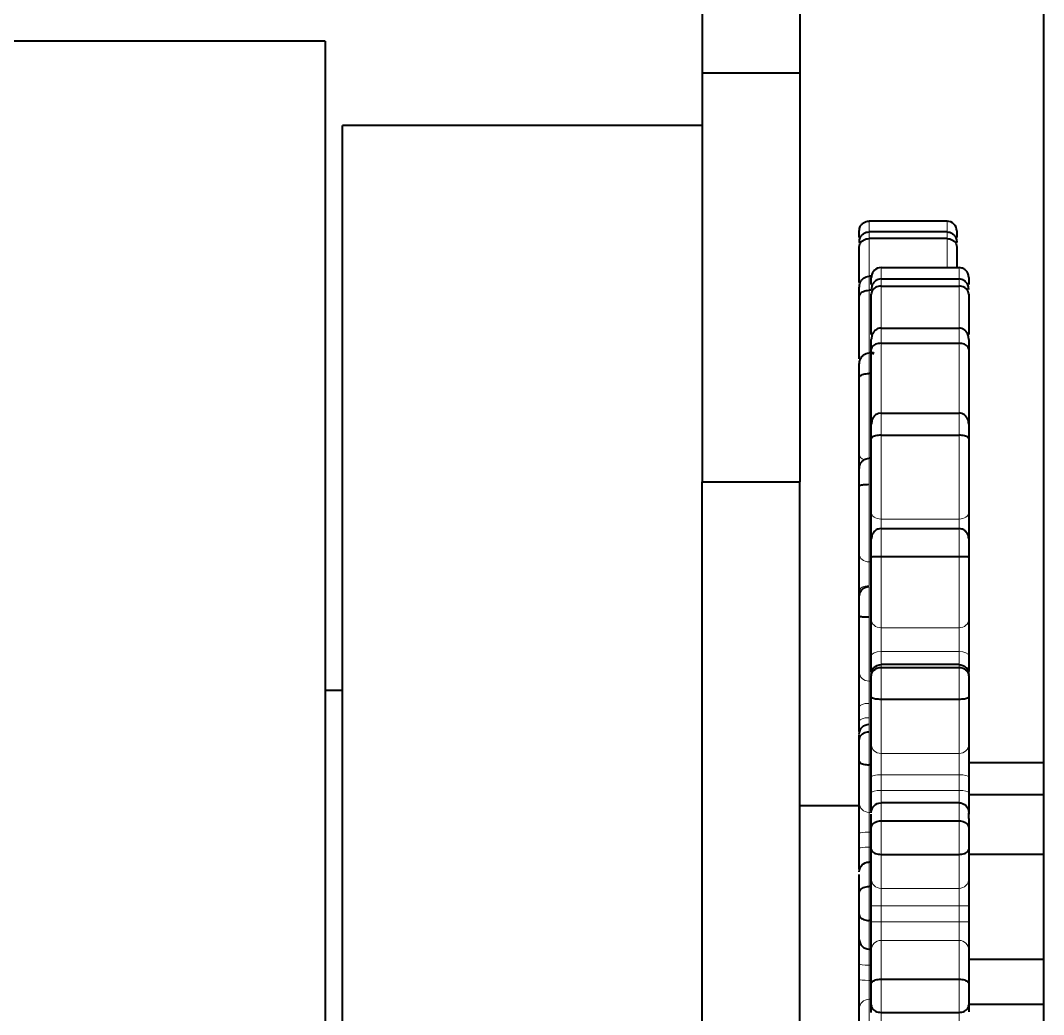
# Model space of a CAD drawing. Header units: inches. Extents: x 0 to 11, y 0 to 8.5.
# Drawn here: x 7.1579 to 7.5077, y 3.7361 to 4.0761 of the extents above; entities that cross this region are included whole.
import ezdxf

# ---------------------------------------------------------------- set-up
doc = ezdxf.new("R2010")
doc.units = ezdxf.units.IN
doc.header["$LTSCALE"] = 0.5
doc.header["$MEASUREMENT"] = 0
doc.layers.add('TANGENT_LINES', color=7, linetype='Continuous', lineweight=15)
doc.layers.add('Visible', color=7, linetype='Continuous', lineweight=40)

msp = doc.modelspace()

# ---------------------------------------------------------------- linework, layer by layer
at = {"layer": 'TANGENT_LINES'}
for p, q in [((7.448075241238607, 4.007419970651902), (7.448075241238607, 4.003839782489476)), ((7.474741907905273, 4.003839798015662), (7.474741907905273, 4.007419970651902)), ((7.448075241238607, 4.003758652949355), (7.448075241238607, 4.001448380008361)), ((7.474741907905273, 4.001448380008361), (7.474741907905273, 4.003758652949355)), ((7.448075241238607, 4.001448380008363), (7.448075241238607, 3.988572658442611)), ((7.474741907905273, 3.991545573980249), (7.474741907905273, 4.001448380008363)), ((7.45219274198739, 3.991517330340385), (7.45219274198739, 3.98771376430027)), ((7.478859408654057, 3.987713775918403), (7.478859408654057, 3.991517330340385)), ((7.448075241238607, 3.988572142929534), (7.448075241238607, 3.983777446605973)), ((7.452192741987391, 3.987649531736165), (7.452192741987391, 3.985178026542101)), ((7.45219274198739, 3.985178026542102), (7.45219274198739, 3.970877299363792)), ((7.478859408654057, 3.985178026542101), (7.478859408654057, 3.987649531736165)), ((7.478859408654057, 3.970877299363792), (7.478859408654057, 3.985178026542102)), ((7.448075241238607, 3.983777446605976), (7.448075241238607, 3.962314202234697)), ((7.452192741987391, 3.970855609352026), (7.452192741987391, 3.965665438980904)), ((7.478859408654057, 3.965665438980904), (7.478859408654057, 3.970855609352026)), ((7.45219274198739, 3.965665438980904), (7.45219274198739, 3.941699554027371)), ((7.478859408654057, 3.94169955402737), (7.478859408654057, 3.965665438980904)), ((7.448075241238607, 3.96233195844448), (7.448075241238607, 3.955293264832925)), ((7.448075241238607, 3.955293264832927), (7.448075241238607, 3.9255216185898)), ((7.452192741987391, 3.941788333351189), (7.452192741987391, 3.934205615295538)), ((7.478859408654057, 3.934205615295538), (7.478859408654057, 3.941788333351189)), ((7.45219274198739, 3.934205615295538), (7.45219274198739, 3.905515369515143)), ((7.478859408654057, 3.905515369515143), (7.478859408654057, 3.934205615295538)), ((7.448075241238607, 3.926353891913744), (7.448075241238607, 3.917424150502901)), ((7.448075241238607, 3.917424150502903), (7.448075241238607, 3.890900192627336)), ((7.478859408654057, 3.905515369515143), (7.45219274198739, 3.905515369515143)), ((7.45219274198739, 3.905515369515143), (7.45219274198739, 3.902274107586751)), ((7.478859408654057, 3.902274107586751), (7.478859408654057, 3.905515369515143)), ((7.452192741987391, 3.902274107586751), (7.452192741987391, 3.892775291909293)), ((7.478859408654057, 3.892775291909293), (7.478859408654057, 3.902274107586751)), ((7.448859408654057, 3.890900192627336), (7.448075241238607, 3.890900192627336)), ((7.448075241238607, 3.890900192627336), (7.448075241238607, 3.882768482641815)), ((7.45219274198739, 3.892775291909293), (7.45219274198739, 3.86836015638509)), ((7.478859408654057, 3.86836015638509), (7.478859408654057, 3.892775291909293)), ((7.448075241238607, 3.882442033824498), (7.448075241238607, 3.87206901913606)), ((7.448075241238607, 3.872069019136061), (7.448075241238607, 3.850122771630339)), ((7.478859408654057, 3.86836015638509), (7.45219274198739, 3.86836015638509)), ((7.45219274198739, 3.86836015638509), (7.45219274198739, 3.860255105538299)), ((7.478859408654057, 3.860255105538299), (7.478859408654057, 3.86836015638509)), ((7.45219274198739, 3.860255105538299), (7.478859408654057, 3.860255105538299)), ((7.452192741987391, 3.860255105538299), (7.452192741987391, 3.855349059649598)), ((7.478859408654057, 3.855349059649599), (7.478859408654057, 3.860255105538299)), ((7.45219274198739, 3.855748283195113), (7.45219274198739, 3.854795756186648)), ((7.478859408654057, 3.854795756186648), (7.478859408654057, 3.855748283195113)), ((7.452192741987391, 3.854795756186648), (7.452192741987391, 3.843977688410598)), ((7.478859408654057, 3.843977688410598), (7.478859408654057, 3.854795756186648)), ((7.448859408654057, 3.850122771630339), (7.448075241238607, 3.850122771630339)), ((7.448075241238607, 3.850122771630339), (7.448075241238607, 3.842508426018215)), ((7.448075241238607, 3.842508426018214), (7.448075241238607, 3.837611842515824)), ((7.45219274198739, 3.843977688410598), (7.45219274198739, 3.82537175590016)), ((7.478859408654057, 3.82537175590016), (7.478859408654057, 3.843977688410598)), ((7.448075241238607, 3.837611842515824), (7.448075241238607, 3.835350800072045)), ((7.448075241238607, 3.835350794099828), (7.448075241238607, 3.832798308101287)), ((7.448075241238607, 3.832798308101287), (7.448075241238607, 3.82150216640567)), ((7.478859408654057, 3.82537175590016), (7.45219274198739, 3.82537175590016)), ((7.45219274198739, 3.82537175590016), (7.45219274198739, 3.818098582320141)), ((7.478859408654057, 3.818098582320141), (7.478859408654057, 3.82537175590016)), ((7.448075241238607, 3.82150216640567), (7.448075241238607, 3.805234105759278)), ((7.45219274198739, 3.818098582320141), (7.478859408654057, 3.818098582320141)), ((7.452192741987391, 3.818098582320141), (7.452192741987391, 3.812719541050977)), ((7.478859408654057, 3.812719541050977), (7.478859408654057, 3.818098582320141)), ((7.478859408654057, 3.812719541050977), (7.45219274198739, 3.812719541050977)), ((7.45219274198739, 3.812719541050977), (7.45219274198739, 3.808514188732233)), ((7.478859408654057, 3.808514188732233), (7.478859408654057, 3.812719541050977)), ((7.45219274198739, 3.808507910448013), (7.45219274198739, 3.80233651858251)), ((7.478859408654057, 3.80233651858251), (7.478859408654057, 3.808507910448013)), ((7.448859408654057, 3.805234105759278), (7.448075241238607, 3.805234105759278)), ((7.448075241238607, 3.805234105759278), (7.448075241238607, 3.798518939604282)), ((7.452192741987391, 3.80233651858251), (7.452192741987391, 3.790878937692308)), ((7.478859408654057, 3.790878937692308), (7.478859408654057, 3.80233651858251)), ((7.448075241238607, 3.798518939604282), (7.448859408654057, 3.798518939604282)), ((7.448075241238607, 3.798518939604281), (7.448075241238607, 3.793333155310294)), ((7.448859408654057, 3.793333155310294), (7.448075241238607, 3.793333155310294)), ((7.448075241238607, 3.793333155310294), (7.448075241238607, 3.788141497594478)), ((7.45219274198739, 3.790878937692308), (7.45219274198739, 3.779251287363099)), ((7.478859408654057, 3.779251287363099), (7.478859408654057, 3.790878937692308)), ((7.448075241238607, 3.788253396127998), (7.448075241238607, 3.779912058446019)), ((7.448075241238607, 3.779912058446019), (7.448075241238607, 3.768259225456421)), ((7.478859408654057, 3.779251287363099), (7.45219274198739, 3.779251287363099)), ((7.452192741987391, 3.7792512873631), (7.452192741987391, 3.773266991294745)), ((7.478859408654057, 3.773266991294745), (7.478859408654057, 3.7792512873631)), ((7.45219274198739, 3.773266991294745), (7.478859408654057, 3.773266991294745)), ((7.452192741987391, 3.773266991294745), (7.452192741987391, 3.76775293959079)), ((7.478859408654057, 3.767752939590791), (7.478859408654057, 3.773266991294745)), ((7.448075241238607, 3.768259225456421), (7.448075241238607, 3.758485100159675)), ((7.478859408654057, 3.767752939590791), (7.45219274198739, 3.767752939590791)), ((7.452192741987391, 3.767752939590791), (7.452192741987391, 3.761447121207104)), ((7.478859408654057, 3.761447121207104), (7.478859408654057, 3.767752939590791)), ((7.45219274198739, 3.761447121207104), (7.45219274198739, 3.748192601604585)), ((7.45219274198739, 3.761447121207104), (7.478859408654057, 3.761447121207104)), ((7.478859408654057, 3.748192601604585), (7.478859408654057, 3.761447121207104)), ((7.448075241238607, 3.758485100159675), (7.448075241238607, 3.753005839932909)), ((7.448075241238607, 3.753005839932909), (7.448859408654057, 3.753005839932909)), ((7.448075241238607, 3.753005839932909), (7.448075241238607, 3.747790891725774)), ((7.448859408654057, 3.747790891725774), (7.448075241238607, 3.747790891725774)), ((7.448075241238607, 3.747790891725774), (7.448075241238607, 3.741322675246072)), ((7.452192741987391, 3.748192601604585), (7.452192741987391, 3.736815429545597)), ((7.478859408654057, 3.736815429545597), (7.478859408654057, 3.748192601604586)), ((7.448075241238607, 3.741322675246072), (7.448859408654057, 3.741322675246072)), ((7.448075241238607, 3.741322675246072), (7.448075241238607, 3.726435222250156)), ((7.45219274198739, 3.736815429545597), (7.45219274198739, 3.732064943967369)), ((7.478859408654057, 3.732064943967369), (7.478859408654057, 3.736815429545597))]:
    msp.add_line(p, q, dxfattribs=at)
for centre, major_axis, ratio, start_param, end_param in [((7.448075241238607, 3.927713138349918), (-0.003333333333333334, 4.088109287576613e-19), 0.6574559280355935, 1.865422051843735e-16, 1.048923773453197), ((7.448075241238607, 3.893595659632681), (-0.003333333333333334, 2.034181450077976e-19), 0.8086401016032945, 1.33226762954998e-13, 1.570796326794897), ((7.45219274198739, 3.871248149418521), (-0.003333333333333334, -1.531715372730325e-18), 0.866397910029366, -8.881784197001252e-16, 1.570796326794896), ((7.478859408654057, 3.871248149418521), (-0.003333333333333334, -4.249137180676435e-17), 0.8663979100293592, 1.570796326794882, 3.141592653589966), ((7.448075241238607, 3.853187023909971), (-0.003333333333333334, -1.897637721819621e-19), 0.9192756838895931, 0, 1.570796326794897), ((7.45219274198739, 3.828582965157529), (-0.003333333333333334, -2.070220997548643e-18), 0.9633627772106261, 1.989519660128501e-13, 1.570796326794896), ((7.478859408654057, 3.828582965157529), (-0.003333333333333334, -6.666660033511004e-17), 0.9633627772106261, 1.570796326794876, 3.141592653589639), ((7.448075241238607, 3.808513488908694), (-0.003333333333333334, -1.480648339698324e-18), 0.9838149448247017, -8.881784197001252e-16, 1.570796326794896), ((7.45219274198739, 3.782583940756764), (-0.003333333333333334, -1.538427526903155e-17), 0.9997960180992876, 6.21724893790161e-14, 1.570796326794892), ((7.478859408654057, 3.782583940756764), (-0.003333333333333334, -1.858538644945792e-15), 0.9997960180992873, 1.570796326794072, 3.1415926535891), ((7.45219274198739, 3.77330880242305), (-0.003333333333333334, -1.032187522785169e-18), 0.01254333849149699, 8.437694987154856e-15, 1.570796326794872), ((7.478859408654057, 3.77330880242305), (-0.003333333333333334, -4.007679407760707e-18), 0.01254333849149604, 1.570796326794801, 3.141592653589571), ((7.452192741987391, 3.767896862787687), (-0.003333333333333334, -1.041082764779718e-18), 0.04317695906902605, -7.105427357601002e-15, 1.570796326794889), ((7.478859408654057, 3.767896862787687), (-0.003333333333333334, -1.041082764779718e-18), 0.04317695906902611, 1.570796326794889, 3.14159265358979), ((7.448075241238607, 3.753253774713934), (-0.003333333333333334, 7.35304498584819e-19), 0.07438043430764708, 1.931788062847512e-14, 1.570796326794899), ((7.448075241238607, 3.748124292441713), (-0.003333333333333334, 7.246919634038984e-19), 0.1000202147817074, 1.350031197943982e-13, 1.570796326794898)]:
    msp.add_ellipse(centre, major_axis=major_axis, ratio=ratio, start_param=start_param, end_param=end_param, dxfattribs=at)
at = {"layer": 'TANGENT_LINES', "extrusion": (0, 0, -1)}
for centre, major_axis, ratio, start_param, end_param in [((7.45219274198739, 3.907898683101051), (0.003333333333333334, -3.385357307037785e-17), 0.714994075772334, 1.570796326794882, 3.141592653589646), ((7.478859408654057, 3.907898683101051), (0.003333333333333334, 1.325132868654312e-18), 0.714994075772334, 1.341149413747336e-13, 1.570796326794897), ((7.448075241238607, 3.880889783535893), (-0.003333333333333334, 1.044994660033397e-18), 0.5636097317765262, -8.881784197001252e-16, 1.570796326794896), ((7.45219274198739, 3.858686025662094), (-0.003333333333333334, -8.738240865893785e-19), 0.470723962861578, 2.67341704329767e-13, 1.570796326794897), ((7.478859408654057, 3.858686025662094), (-0.003333333333333334, -8.738240865893785e-19), 0.470723962861578, 1.570796326794897, 3.141592653589661), ((7.45219274198739, 3.853870832475036), (-0.003333333333333334, -8.850614154594288e-19), 0.4434681523687945, 5.98731663637076e-16, 0.9023713793135153), ((7.478859408654057, 3.853870832475036), (-0.003333333333333334, -8.850614154594288e-19), 0.4434681523687946, 2.239221274276196, 3.141592653589793), ((7.448075241238607, 3.841289534688389), (-0.003333333333333334, 9.265724260752328e-19), 0.3656673989475852, 1.48063870775113e-13, 1.570796326794896), ((7.448075241238607, 3.836473199554783), (-0.003333333333333334, 9.145347530011641e-19), 0.3415928883124767, -8.881784197001252e-16, 1.570796326794896), ((7.45219274198739, 3.817310178799827), (-0.003333333333333334, -9.57954795539387e-19), 0.23652105609403, 1.215056466463452e-15, 1.570796326794898), ((7.478859408654057, 3.817310178799827), (-0.003333333333333334, -2.506111535766307e-18), 0.2365210560940303, 1.5707963267949, 3.141592653589796), ((7.45219274198739, 3.812030749406019), (-0.003333333333333334, -9.673022825684939e-19), 0.2066374934875701, 6.838973831691698e-14, 1.570796326794898), ((7.478859408654057, 3.812030749406019), (-0.003333333333333334, -9.673022825684937e-19), 0.20663749348757, 1.570796326794898, 3.141592653589728), ((7.448075241238607, 3.798020976351477), (-0.003333333333333334, 8.276406187046148e-19), 0.1493889758413237, -1.77635683940025e-15, 1.570796326794895), ((7.448075241238607, 3.792920180035383), (-0.003333333333333334, 8.169083617154234e-19), 0.1238925824731682, 1.355506471162454e-13, 1.570796326794895), ((7.45219274198739, 3.758123392834345), (-0.003333333333333334, 2.783327148829744e-18), 0.9971185118277526, -8.881784197001252e-16, 1.570796326794896), ((7.478859408654057, 3.758123392834345), (-0.003333333333333334, 7.700396230530196e-17), 0.9971185118277526, 1.570796326794873, 3.141592653589628), ((7.448075241238607, 3.738017641158696), (-0.003333333333333334, 3.885810796643953e-18), 0.9915102262127699, 1.323385845352978e-13, 1.570796326794896)]:
    msp.add_ellipse(centre, major_axis=major_axis, ratio=ratio, start_param=start_param, end_param=end_param, dxfattribs=at)
at = {"layer": 'Visible'}
for p, q in [((7.391075241238616, 4.379263791984354), (7.391075241238616, 4.058086885360186)), ((7.424408574571949, 4.379263791984354), (7.424408574571949, 4.058086885360186)), ((7.507741907905282, 4.096956594392942), (7.507741907905282, 3.447391316004245)), ((7.262064907905273, 4.068988348181814), (6.933980907905273, 4.068988348181814)), ((7.262064907905273, 4.068988348181814), (7.262064907905273, 3.593922748181814)), ((7.391075241238616, 4.058086885360186), (7.391075241238616, 3.918326232071534)), ((7.391075241238616, 4.058086885360186), (7.424408574571949, 4.058086885360186)), ((7.424408574571949, 4.058086885360186), (7.424408574571949, 3.918326232071534)), ((7.391075241238616, 4.040151711198789), (7.268075241238615, 4.040151711198789)), ((7.268075241238615, 3.605134774102102), (7.268075241238615, 4.040151711198789)), ((7.474741907905273, 4.007419970651902), (7.448075241238607, 4.007419970651902)), ((7.444741907905273, 4.0018352947196), (7.444741907905273, 4.004077227029484)), ((7.474741907905273, 4.003758652949357), (7.448075241238607, 4.003758652949357)), ((7.478075241238606, 4.004077227029484), (7.478075241238606, 4.0018352947196)), ((7.444741907905273, 3.986398134614989), (7.444741907905273, 3.998631373046698)), ((7.474741907905273, 4.001448380008363), (7.448075241238607, 4.001448380008363)), ((7.478075241238606, 3.998631373046698), (7.478075241238606, 3.991542560110629)), ((7.45219274198739, 3.991517330340385), (7.478859408654057, 3.991517330340385)), ((7.448929116466547, 3.988572142929536), (7.448075241238607, 3.988572142929536)), ((7.448859408654057, 3.985702202354663), (7.448859408654057, 3.988158843531281)), ((7.48219274198739, 3.988158843531281), (7.48219274198739, 3.985702202354661)), ((7.444741907905273, 3.981627432796915), (7.444741907905273, 3.98472039650995)), ((7.45219274198739, 3.987649531736166), (7.478859408654057, 3.987649531736166)), ((7.45219274198739, 3.985178026542102), (7.478859408654057, 3.985178026542102)), ((7.444741907905273, 3.960305819748606), (7.444741907905273, 3.981627432796918)), ((7.448859408654057, 3.983777446605976), (7.448075241238607, 3.983777446605976)), ((7.448859408654057, 3.96868186212601), (7.448859408654057, 3.982404780430433)), ((7.48219274198739, 3.982404780430433), (7.48219274198739, 3.968681730455123)), ((7.45219274198739, 3.970855609352027), (7.478859408654057, 3.970855609352027)), ((7.448859408654057, 3.96365168681915), (7.448859408654057, 3.966997759299701)), ((7.48219274198739, 3.966997759299701), (7.48219274198739, 3.96365168681915)), ((7.448859408654057, 3.936231678382609), (7.448859408654057, 3.96365168681915)), ((7.45219274198739, 3.965665438980904), (7.478859408654057, 3.965665438980904)), ((7.48219274198739, 3.96365168681915), (7.48219274198739, 3.936231678382609)), ((7.449516363571159, 3.962331958444483), (7.448075241238607, 3.962331958444483)), ((7.449496490646736, 3.962344397721882), (7.449206411287904, 3.961787955125978)), ((7.444741907905273, 3.953918054846536), (7.444741907905273, 3.958458576802168)), ((7.444839219799455, 3.959391028016908), (7.444913451221908, 3.959689132077489)), ((7.444741907905273, 3.927713138349918), (7.444741907905273, 3.953918054846539)), ((7.448859408654057, 3.955293264832927), (7.448075241238607, 3.955293264832927)), ((7.45219274198739, 3.94178833335119), (7.451329572753927, 3.941658592861624)), ((7.45219274198739, 3.94178833335119), (7.478859408654057, 3.94178833335119)), ((7.448859408654057, 3.933077888538085), (7.448859408654057, 3.937966422516655)), ((7.48219274198739, 3.937966422516655), (7.48219274198739, 3.933077888538085)), ((7.448859408654057, 3.907898683101051), (7.448859408654057, 3.933077888538086)), ((7.45219274198739, 3.934205615295538), (7.478859408654057, 3.934205615295538)), ((7.48219274198739, 3.933077888538086), (7.48219274198739, 3.907898683101051)), ((7.444741907905273, 3.922679050652705), (7.444741907905273, 3.927713138349918)), ((7.448859408654057, 3.926353891913746), (7.448075241238607, 3.926353891913746)), ((7.444741907905273, 3.916892703110276), (7.444741907905273, 3.922653102578081)), ((7.391075241238616, 3.04972305161763), (7.391075241238616, 3.918326232071534)), ((7.391075241238616, 3.918326232071534), (7.424408574571949, 3.918326232071534)), ((7.424408574571949, 3.04972305161763), (7.424408574571949, 3.918326232071534)), ((7.444741907905273, 3.89359565963268), (7.444741907905273, 3.916892703110278)), ((7.448859408654057, 3.898707681255356), (7.448859408654057, 3.907898683101051)), ((7.48219274198739, 3.90789868310105), (7.48219274198739, 3.898690353256935)), ((7.45219274198739, 3.902274107586751), (7.478859408654057, 3.902274107586751)), ((7.448859408654057, 3.892604449775801), (7.448859408654057, 3.898728280683746)), ((7.48219274198739, 3.898728280683746), (7.48219274198739, 3.892604449775801)), ((7.444741907905273, 3.880889783535893), (7.444741907905273, 3.89359565963268)), ((7.448859408654057, 3.871248149418521), (7.448859408654057, 3.892604449775801)), ((7.45219274198739, 3.892775291909293), (7.478859408654057, 3.892775291909293)), ((7.48219274198739, 3.892604449775801), (7.48219274198739, 3.871248149418521)), ((7.444741907905273, 3.879108328933009), (7.444741907905273, 3.880889783535892)), ((7.444741907905273, 3.872407983328596), (7.444741907905273, 3.879099409825924)), ((7.444741907905273, 3.853187023909971), (7.444741907905273, 3.872407983328598)), ((7.448859408654057, 3.858686025662094), (7.448859408654057, 3.871248149418521)), ((7.48219274198739, 3.871248149418521), (7.48219274198739, 3.858686025662094)), ((7.448859408654057, 3.853870832475036), (7.448859408654057, 3.858686025662094)), ((7.48219274198739, 3.858686025662093), (7.48219274198739, 3.853870832475036)), ((7.478859408654057, 3.855748292355797), (7.45219274198739, 3.855748292355797)), ((7.444741907905273, 3.841289534688389), (7.444741907905273, 3.853187023909971)), ((7.448859408654057, 3.853246419285265), (7.448859408654057, 3.853870832475036)), ((7.448859408654057, 3.844774465540628), (7.448859408654057, 3.851748810560126)), ((7.45219274198739, 3.854795756186648), (7.478859408654057, 3.854795756186648)), ((7.48219274198739, 3.853870832475036), (7.48219274198739, 3.853382967289019)), ((7.48219274198739, 3.851748810560126), (7.48219274198739, 3.844774465540628)), ((7.268075241238615, 3.846874455648934), (7.262064907905273, 3.846874455648934)), ((7.448859408654057, 3.828582965157529), (7.448859408654057, 3.844774465540628)), ((7.48219274198739, 3.844774465540628), (7.48219274198739, 3.828582965157529)), ((7.444741907905273, 3.836473199554782), (7.444741907905273, 3.841289534688388)), ((7.45219274198739, 3.843977688410598), (7.478859408654057, 3.843977688410598)), ((7.444741907905273, 3.832840365730352), (7.444741907905273, 3.836473199554783)), ((7.444741907905273, 3.829981462564675), (7.444741907905273, 3.831744708976983)), ((7.444741907905273, 3.822694545103363), (7.444741907905273, 3.829981462564675)), ((7.448859408654057, 3.817310178799827), (7.448859408654057, 3.828582965157529)), ((7.48219274198739, 3.828582965157529), (7.48219274198739, 3.817310178799827)), ((7.444741907905273, 3.808513488908694), (7.444741907905273, 3.822694545103363)), ((7.448859408654057, 3.82150216640567), (7.448075241238607, 3.82150216640567)), ((7.507741907905282, 3.822173955198594), (7.48219274198739, 3.822173955198594)), ((7.448859408654057, 3.812030749406019), (7.448859408654057, 3.817310178799827)), ((7.48219274198739, 3.817310178799827), (7.48219274198739, 3.812030749406019)), ((7.448859408654057, 3.805678639320786), (7.448859408654057, 3.812030749406019)), ((7.48219274198739, 3.812030749406019), (7.48219274198739, 3.804577189493061)), ((7.482192741987389, 3.811398292427976), (7.507741907905281, 3.811398292427976)), ((7.444741907905273, 3.807504288982267), (7.424408574571949, 3.807504288982266)), ((7.444741907905273, 3.798020976351477), (7.444741907905273, 3.808513488908694)), ((7.478859408654057, 3.808514188732233), (7.45219274198739, 3.808514188732233)), ((7.448859408654057, 3.799979905032068), (7.448859408654057, 3.804608658480368)), ((7.48219274198739, 3.803119333192528), (7.48219274198739, 3.80512590144475)), ((7.48219274198739, 3.803118845017185), (7.48219274198739, 3.799979905032068)), ((7.448859408654057, 3.792593269648438), (7.448859408654057, 3.799979905032068)), ((7.45219274198739, 3.80233651858251), (7.478859408654057, 3.80233651858251)), ((7.48219274198739, 3.799979905032068), (7.48219274198739, 3.792593269648438)), ((7.444741907905273, 3.792920180035383), (7.444741907905273, 3.798020976351477)), ((7.444741907905273, 3.78578691945722), (7.444741907905273, 3.792920180035383)), ((7.448859408654057, 3.790924067885073), (7.448859408654056, 3.792593269648439)), ((7.448859408654057, 3.782583940756764), (7.448859408654057, 3.792593269648439)), ((7.48219274198739, 3.792593269648439), (7.48219274198739, 3.782583940756764)), ((7.45219274198739, 3.790878937692308), (7.478859408654057, 3.790878937692308)), ((7.48219274198739, 3.790924067885073), (7.507741907905281, 3.790924067885073)), ((7.448859408654057, 3.788257247173521), (7.448075241238607, 3.788257247173521)), ((7.444741907905273, 3.777762239768696), (7.444741907905273, 3.784036336716944)), ((7.448859408654057, 3.77330880242305), (7.448859408654057, 3.782583940756764)), ((7.48219274198739, 3.782583940756764), (7.48219274198739, 3.77330880242305)), ((7.448859408654057, 3.779912058446019), (7.448075241238607, 3.779912058446019)), ((7.444741907905273, 3.770245227812428), (7.444741907905273, 3.777762239768696)), ((7.448859408654057, 3.767896862787687), (7.448859408654057, 3.77330880242305)), ((7.48219274198739, 3.77330880242305), (7.48219274198739, 3.767896862787687)), ((7.444741907905273, 3.761815172214251), (7.444741907905273, 3.770245227812428)), ((7.448859408654057, 3.768259225456421), (7.448075241238607, 3.768259225456421)), ((7.448859408654057, 3.758123392834345), (7.448859408654057, 3.767896862787687)), ((7.48219274198739, 3.767896862787687), (7.48219274198739, 3.758123392834345)), ((7.444741907905273, 3.753253774713934), (7.444741907905273, 3.761815172214251)), ((7.448075241238607, 3.758454813129296), (7.448859408654057, 3.758454813129296)), ((7.448859408654057, 3.755050096396424), (7.448859408654056, 3.758123392834346)), ((7.448859408654057, 3.746674394826617), (7.448859408654057, 3.758123392834345)), ((7.48219274198739, 3.758123392834345), (7.48219274198739, 3.746674394826617)), ((7.48219274198739, 3.755050096396424), (7.507741907905281, 3.755050096396424)), ((7.444741907905273, 3.748124292441713), (7.444741907905273, 3.753253774713934)), ((7.444741907905273, 3.738017641158696), (7.444741907905273, 3.748124292441713)), ((7.448859408654057, 3.739339598546153), (7.448859408654057, 3.746674394826617)), ((7.45219274198739, 3.748192601604585), (7.478859408654057, 3.748192601604585)), ((7.48219274198739, 3.746674394826617), (7.48219274198739, 3.739339598546153)), ((7.48219274198739, 3.739650349450678), (7.507741907905281, 3.739650349450678)), ((7.444741907905273, 3.725060231317464), (7.444741907905273, 3.738017641158696)), ((7.448859408654057, 3.736775222625935), (7.448859408654057, 3.739339598546153)), ((7.45219274198739, 3.736815429545597), (7.478859408654057, 3.736815429545597)), ((7.48219274198739, 3.739339598546153), (7.48219274198739, 3.73696889489413))]:
    msp.add_line(p, q, dxfattribs=at)
for centre, radius, start, end in [((7.47474204036656, 4.00408907868571), 0.003330891968826325, 359.7962777982963, 90.00227851060068), ((7.452196531786734, 3.988186140289237), 0.003331192206920366, 90.06518373633155, 173.2842320761168)]:
    msp.add_arc(centre, radius, start, end, dxfattribs=at)
at = {"layer": 'Visible', "extrusion": (0, 0, -1)}
for centre, major_axis, ratio, start_param, end_param in [((7.448075241238607, 3.868666037595187), (-0.003333333333333334, 0), 0.9999838971725663, 12.55705156481003, 12.56541724970581), ((7.45219274198739, 3.852414947808967), (-0.003333333333333334, 0), 0.9999998540425715, 0.0002672565346203195, 1.563798927262843), ((7.478859408654057, 3.852414947808967), (-0.003333333333333334, 0), 0.9999998540425715, 1.563798927262576, 3.141325397055173), ((7.448075241238607, 3.832017459577299), (-0.003333333333333334, 0), 0.9999998879711668, 0.0002758019470465378, 1.564606157077575), ((7.45219274198739, 3.80517537984191), (-0.003333333333333334, 1.463987370790421e-17), 0.9998287570615387, 12.562965386359, 14.11280916554629), ((7.478859408654057, 3.80517537984191), (-0.003333333333333334, 1.463987370790421e-17), 0.9998287570615387, 1.546438551186853, 3.156437624447087), ((7.45219274198739, 3.80517537984191), (-0.003333333333333334, 1.463987370790421e-17), 0.9998287570615387, 12.55152564350174, 12.562965386359), ((7.448075241238607, 3.784920427309519), (-0.003333333333333334, 2.211848970554572e-17), 0.9998164576383857, 0.001039097300536334, 1.558855602393881)]:
    msp.add_ellipse(centre, major_axis=major_axis, ratio=ratio, start_param=start_param, end_param=end_param, dxfattribs=at)
at = {"layer": 'Visible'}
msp.add_ellipse((7.448075241238607, 3.761815172214251), major_axis=(0.003333333333333334, -1.000868800102053e-17), ratio=0.9990216163728487, start_param=9.424777960769383, end_param=10.99557428756428, dxfattribs=at)
for points, knots in [([(7.444741907905273, 4.004077227029484), (7.444741269425108, 4.004084853424152), (7.44473709437789, 4.00413472272245), (7.444894280356896, 4.005398575660189), (7.445443637573742, 4.006184983045444), (7.446182113871926, 4.006891122080083), (7.447071760823938, 4.0073287211314), (7.447739084734683, 4.007389402920486), (7.448075241238607, 4.007419970651902)], [0, 0, 0, 0, 0.03692199488075747, 0.2414343941858593, 0.4366210320003749, 0.6240715734973263, 0.8106305145908631, 1, 1, 1, 1]), ([(7.444741907905273, 4.000121684401472), (7.444741272055952, 4.000129979173598), (7.44473711933364, 4.000184152204967), (7.444892712243522, 4.001553349630329), (7.445439549519563, 4.002411013930339), (7.446177251301605, 4.00317959198102), (7.447068033333157, 4.003658714028357), (7.447738660703552, 4.003725256174649), (7.448075241238607, 4.003758652949357)], [0, 0, 0, 0, 0.03768995656147108, 0.2461525366202697, 0.4433894870569894, 0.6304925779583203, 0.8145482703091048, 1, 1, 1, 1]), ([(7.474741907905273, 4.003758652949357), (7.475078488440329, 4.003725256174648), (7.475749115810723, 4.003658714028357), (7.476639897842276, 4.00317959198102), (7.477377599624317, 4.002411013930339), (7.477924436900358, 4.001553349630329), (7.478080029810241, 4.000184152204966), (7.478075877087929, 4.000129979173597), (7.478075241238606, 4.000121684401472)], [0, 0, 0, 0, 0.1854517296909016, 0.3695074220416923, 0.5566105129430295, 0.7538474633797559, 0.9623100434385691, 1, 1, 1, 1]), ([(7.444741907905273, 3.998631373046698), (7.444741262781013, 3.998637810407736), (7.444737031134101, 3.998680035821721), (7.444898245926827, 3.999756764853258), (7.445452470336036, 4.000414047109472), (7.446191046041033, 4.001007969816605), (7.44707785499032, 4.001372229859502), (7.447739773902879, 4.001422767175223), (7.448075241238607, 4.001448380008363)], [0, 0, 0, 0, 0.03529732911263656, 0.2315303313821144, 0.4227782854308294, 0.6113011970786034, 0.8030034354022458, 1, 1, 1, 1]), ([(7.474741907905273, 4.001448380008363), (7.475077375241001, 4.001422767175223), (7.47573929415356, 4.001372229859502), (7.476626103102848, 4.001007969816605), (7.477364678807844, 4.000414047109472), (7.477918903217054, 3.999756764853258), (7.478080118009779, 3.998680035821721), (7.478075886362867, 3.998637810407736), (7.478075241238606, 3.998631373046698)], [0, 0, 0, 0, 0.1969965645977625, 0.3886988029214138, 0.5772217145691831, 0.768469668617937, 0.9647026708874122, 1, 1, 1, 1]), ([(7.48219274198739, 3.988158843531281), (7.482193372471962, 3.988166586420372), (7.482197465868722, 3.988216856829103), (7.482043823854196, 3.989474575167739), (7.481497692007072, 3.990269294336893), (7.480758546745564, 3.990982307147529), (7.479866078173679, 3.991425163820739), (7.479196548977603, 3.991486463159401), (7.478859408654057, 3.991517330340385)], [0, 0, 0, 0, 0.03708863226530562, 0.2407965142389253, 0.4361746101396815, 0.6238823236824268, 0.8106065637935277, 1, 1, 1, 1]), ([(7.444741907905273, 3.984720396509953), (7.444741273620821, 3.984729182374979), (7.44473713436881, 3.984786517706683), (7.444891753307526, 3.986233078811897), (7.445436892832913, 3.987142416370911), (7.446173813255412, 3.987956265244795), (7.447065194927839, 3.988465766749089), (7.447738337117664, 3.988536660820269), (7.448075241238607, 3.988572142929536)], [0, 0, 0, 0, 0.0382027065657953, 0.2493055432096148, 0.4479612849534747, 0.6348906430443342, 0.8172646896705376, 1, 1, 1, 1]), ([(7.448885102963383, 3.9885760676904), (7.448873476969492, 3.98841723982963), (7.448858147885677, 3.988207822414415), (7.448859163346361, 3.988168373352263), (7.448859408654057, 3.988158843531281)], [0, 0, 0, 0, 0.7584271852839155, 1, 1, 1, 1]), ([(7.45219274198739, 3.985178026542102), (7.451856372443392, 3.985152698179851), (7.451192890991455, 3.985102738548068), (7.450303632260165, 3.984742002909674), (7.449564374969066, 3.98415457639538), (7.449012688980185, 3.983504184752703), (7.448854614355674, 3.982452909865536), (7.44885877068514, 3.982411184930344), (7.448859408654057, 3.982404780430433)], [0, 0, 0, 0, 0.1979338121442805, 0.3904200466774661, 0.5793183393454097, 0.770258870570634, 0.9647362653483387, 1, 1, 1, 1]), ([(7.45219274198739, 3.987649531736166), (7.451855174892239, 3.987615833321427), (7.451182320848127, 3.987548664112809), (7.450288733682322, 3.987064204680872), (7.449550415573794, 3.986288741086479), (7.449006826949615, 3.985422854159947), (7.448854708892311, 3.984061136703012), (7.448858780740322, 3.98400656135737), (7.448859408654057, 3.983998145373019)], [0, 0, 0, 0, 0.1854952655284698, 0.3697375762242581, 0.5571186176859698, 0.7545495186915228, 0.9621494397258239, 1, 1, 1, 1]), ([(7.48219274198739, 3.983998145373019), (7.482193369901125, 3.98400656135737), (7.482197441749137, 3.984061136703012), (7.482045323691833, 3.985422854159947), (7.481501735067653, 3.986288741086479), (7.480763416959125, 3.987064204680872), (7.47986982979332, 3.987548664112809), (7.479196975749208, 3.987615833321428), (7.478859408654057, 3.987649531736166)], [0, 0, 0, 0, 0.03785056027417619, 0.2454504813084774, 0.4428813823140301, 0.6302624237757418, 0.8145047344715306, 1, 1, 1, 1]), ([(7.48219274198739, 3.982404780430433), (7.482193379956307, 3.982411184930344), (7.482197536285773, 3.982452909865537), (7.482039461661262, 3.983504184752703), (7.481487775672382, 3.98415457639538), (7.480748518381282, 3.984742002909674), (7.479859259649992, 3.985102738548068), (7.479195778198056, 3.985152698179852), (7.478859408654057, 3.985178026542102)], [0, 0, 0, 0, 0.0352637346516122, 0.2297411294293329, 0.4206816606545659, 0.609579953322519, 0.8020661878557125, 1, 1, 1, 1]), ([(7.444741907905273, 3.981627432796918), (7.444741249115422, 3.981632372750367), (7.444736895770168, 3.981665016427049), (7.44490711306502, 3.982506091334758), (7.445466798547836, 3.982994779792435), (7.446202150331452, 3.98344643819339), (7.447084379125193, 3.983719749168379), (7.447740505446132, 3.983757955097282), (7.448075241238607, 3.983777446605976)], [0, 0, 0, 0, 0.03258152954968584, 0.2153018095094278, 0.4012531538670079, 0.5923449419899998, 0.7920267263408632, 1, 1, 1, 1]), ([(7.450870415154032, 3.970540296302641), (7.450680050466858, 3.970431647080684), (7.450304701714828, 3.970217419586729), (7.450016606597702, 3.969919955840962), (7.449874623960106, 3.969773356038666)], [0, 0, 0, 0, 0.5071674972766541, 1, 1, 1, 1]), ([(7.45219274198739, 3.970855609352027), (7.45181595136502, 3.97080398191297), (7.451214402333858, 3.970721558322513), (7.450963980826376, 3.970589600183002), (7.450870415154032, 3.970540296302641)], [0, 0, 0, 0, 0.6263672665922437, 1, 1, 1, 1]), ([(7.48219274198739, 3.966997759299702), (7.48219336842021, 3.967006653731062), (7.482197427614373, 3.967064288361167), (7.482046219451203, 3.968499851022245), (7.481504283250894, 3.969415600864648), (7.480766739698287, 3.970234746503621), (7.479872579178259, 3.970748533533874), (7.479197289082311, 3.970819900828704), (7.478859408654057, 3.970855609352027)], [0, 0, 0, 0, 0.03834463935067885, 0.2484677227962766, 0.4472703952876974, 0.634491394371047, 0.8171182948755719, 1, 1, 1, 1]), ([(7.449874623960106, 3.969773356038666), (7.449788408907112, 3.969670814561891), (7.449561288655192, 3.969400684866103), (7.448979974988456, 3.96846935132336), (7.448855658195726, 3.967065387226191), (7.448858907246199, 3.967006800640988), (7.448859408654057, 3.966997759299702)], [0, 0, 0, 0, 0.2138129606057624, 0.5632572479012761, 0.9325999243290868, 1, 1, 1, 1]), ([(7.45219274198739, 3.965665438980905), (7.451857187046276, 3.965647089763932), (7.451200161429877, 3.96561116150267), (7.450316248529202, 3.965354262512395), (7.449581290549554, 3.964929476900176), (7.449023554303211, 3.964472714215768), (7.448854448708915, 3.963687162057378), (7.448858753942827, 3.963656369539667), (7.448859408654057, 3.96365168681915)], [0, 0, 0, 0, 0.210715349034505, 0.4125863312407695, 0.604644327725774, 0.7894752805902674, 0.9679848061772425, 1, 1, 1, 1]), ([(7.48219274198739, 3.96365168681915), (7.482193396698621, 3.963656369539667), (7.482197701932532, 3.963687162057379), (7.482028596338236, 3.964472714215768), (7.481470860091894, 3.964929476900176), (7.480735902112245, 3.965354262512395), (7.47985198921157, 3.96561116150267), (7.479194963595171, 3.965647089763932), (7.478859408654057, 3.965665438980904)], [0, 0, 0, 0, 0.03201519382275751, 0.2105247194097324, 0.395355672274214, 0.5874136687592314, 0.7892846509654955, 1, 1, 1, 1]), ([(7.444913451221908, 3.959689132077489), (7.444922167115823, 3.95972504879572), (7.444955313113992, 3.959861637823576), (7.445458840645171, 3.961009437458975), (7.446167875258561, 3.961683688433579), (7.447066318486931, 3.962232176801653), (7.447738770483795, 3.962298681759401), (7.448075241238607, 3.962331958444483)], [0, 0, 0, 0, 0.08635669979317095, 0.3284091157167646, 0.5559788635182795, 0.7778278187274117, 1, 1, 1, 1]), ([(7.449608696459948, 3.962513510395859), (7.449606033718868, 3.962509807668019), (7.449594956722756, 3.962494404329636), (7.449538997855201, 3.962409154665639), (7.449496490646736, 3.962344397721882)], [0, 0, 0, 0, 0.2403847625762079, 1, 1, 1, 1]), ([(7.444741907905273, 3.95845857680217), (7.444741331300321, 3.958468658030248), (7.444738161968476, 3.958524069897696), (7.444793747275132, 3.959000926885892), (7.444839219799455, 3.959391028016908)], [0, 0, 0, 0, 0.1819326534536446, 1, 1, 1, 1]), ([(7.444741907905273, 3.953918054846539), (7.444741230004046, 3.953921289205609), (7.444736643099527, 3.953943173951678), (7.444929055784702, 3.954510108113814), (7.44548645426107, 3.954795071476035), (7.446213184739527, 3.955085443490047), (7.44709001400782, 3.955256199449427), (7.447741134523322, 3.955280695353374), (7.448075241238607, 3.955293264832927)], [0, 0, 0, 0, 0.02789815163899456, 0.1887681457911814, 0.3692585825650264, 0.5659035669742948, 0.7772539339459008, 1, 1, 1, 1]), ([(7.449485878623783, 3.94020166126769), (7.44933422659024, 3.939959215475859), (7.449006747778519, 3.939435675778034), (7.448854469105659, 3.938031035602329), (7.448858748261237, 3.937975060961806), (7.448859408654057, 3.937966422516656)], [0, 0, 0, 0, 0.4217644912495505, 0.9107621651597909, 1, 1, 1, 1]), ([(7.451329572753927, 3.941658592861624), (7.451296178662372, 3.941649132706808), (7.451172226720244, 3.94161401857411), (7.450250929324259, 3.941204774079322), (7.449607346823356, 3.940398512254299), (7.449514279274683, 3.940247687274247), (7.449485878623783, 3.94020166126769)], [0, 0, 0, 0, 0.1297504105499043, 0.4816066145363201, 0.841806195827869, 1, 1, 1, 1]), ([(7.481566272017664, 3.94020166126769), (7.481539419894939, 3.940247363538159), (7.481451426797614, 3.940397127650832), (7.480732616877643, 3.941219116558333), (7.479880378487339, 3.94167130123077), (7.479200005963756, 3.941749291232545), (7.478859408654057, 3.94178833335119)], [0, 0, 0, 0, 0.1293535166876472, 0.4238851691332354, 0.711594524074061, 1, 1, 1, 1]), ([(7.48219274198739, 3.937966422516656), (7.482193402380211, 3.937975060961806), (7.482197681535788, 3.938031035602329), (7.482045402862928, 3.939435675778035), (7.481717924051208, 3.939959215475859), (7.481566272017664, 3.94020166126769)], [0, 0, 0, 0, 0.0892378348402129, 0.5782355087504925, 1, 1, 1, 1]), ([(7.45219274198739, 3.934205615295538), (7.451857834424771, 3.934195172339218), (7.451206000762848, 3.934174847117518), (7.450328135360945, 3.934035103423531), (7.449603733032859, 3.933793750890016), (7.449054122395518, 3.933571939218938), (7.448854162504488, 3.933099255980488), (7.448858738926652, 3.933080616321877), (7.448859408654057, 3.933077888538086)], [0, 0, 0, 0, 0.2282819981368731, 0.4443073474747289, 0.643679830170054, 0.8228486609229626, 0.9740751393883856, 1, 1, 1, 1]), ([(7.48219274198739, 3.933077888538086), (7.482193411714796, 3.933080616321877), (7.482197988136959, 3.933099255980487), (7.481998028245929, 3.933571939218938), (7.481448417608589, 3.933793750890016), (7.480724015280503, 3.934035103423531), (7.479846149878599, 3.934174847117519), (7.479194316216677, 3.934195172339218), (7.478859408654057, 3.934205615295538)], [0, 0, 0, 0, 0.02592486061152459, 0.1771513390769582, 0.3563201698298908, 0.5556926525252326, 0.7717180018631077, 1, 1, 1, 1]), ([(7.444741907905273, 3.922653102578083), (7.44474121074858, 3.92266151641321), (7.444736660173917, 3.922716436326174), (7.444905287420444, 3.924119582920745), (7.445395901835425, 3.92495387143561), (7.44618034141901, 3.925725857294845), (7.446366583660501, 3.925836226080494), (7.446429375594426, 3.925873437131222)], [0, 0, 0, 0, 0.0521061619882852, 0.3401143281225452, 0.611980604304431, 0.8691785061157938, 1, 1, 1, 1]), ([(7.446429375594426, 3.925873437131222), (7.446633771574445, 3.925991468560674), (7.447078237149063, 3.926248131666814), (7.447725587373686, 3.926316801314537), (7.448075241238607, 3.926353891913746)], [0, 0, 0, 0, 0.4598690915355784, 1, 1, 1, 1]), ([(7.444741907905273, 3.916892703110278), (7.444741363240747, 3.916894152691913), (7.444737068642008, 3.916905582427397), (7.444982786008651, 3.917148352392362), (7.445500376978004, 3.917225680779723), (7.446221908395318, 3.917345903345706), (7.447093128974995, 3.917409116949147), (7.447741404978848, 3.91741904034845), (7.448075241238607, 3.917424150502903)], [0, 0, 0, 0, 0.01861882444778774, 0.1468066601410292, 0.3259952038472811, 0.5327134145023886, 0.7593660647461793, 1, 1, 1, 1]), ([(7.45219274198739, 3.902274107586751), (7.451855344380804, 3.902241525032062), (7.451183801032974, 3.902176673955973), (7.450290526059479, 3.901708420576266), (7.449551671179325, 3.900956410402504), (7.449007132044359, 3.900116054710924), (7.448854702536705, 3.898789620090826), (7.448858779875388, 3.898736476168023), (7.448859408654057, 3.898728280683746)], [0, 0, 0, 0, 0.1868428932528782, 0.3718849796327814, 0.5592773682859725, 0.7559602140092923, 0.9623658901415649, 1, 1, 1, 1]), ([(7.48219274198739, 3.898728280683746), (7.482193370766059, 3.898736476168023), (7.482197448104742, 3.898789620090826), (7.482045018597088, 3.900116054710924), (7.481500479462122, 3.900956410402504), (7.480761624581968, 3.901708420576266), (7.479868349608473, 3.902176673955972), (7.479196806260643, 3.902241525032062), (7.478859408654057, 3.902274107586752)], [0, 0, 0, 0, 0.03763410985843508, 0.2440397859907075, 0.4407226317140271, 0.6281150203672184, 0.813157106747121, 1, 1, 1, 1]), ([(7.448859408654057, 3.892604449775801), (7.44885921930384, 3.892604999098985), (7.448856960141939, 3.892611553144845), (7.449122687560595, 3.892686438873985), (7.449611001197361, 3.892708381798279), (7.450336755928402, 3.892749089694317), (7.451208016769264, 3.892770155581685), (7.45185789667817, 3.892773545355864), (7.45219274198739, 3.892775291909293)], [0, 0, 0, 0, 0.01063985119307605, 0.1269454389471101, 0.3077180265589655, 0.5193108052906407, 0.7523288228555963, 1, 1, 1, 1]), ([(7.478859408654057, 3.892775291909293), (7.479194253963278, 3.892773545355864), (7.479844133872183, 3.892770155581685), (7.480715394713045, 3.892749089694317), (7.481441149444087, 3.892708381798279), (7.481929463080853, 3.892686438873985), (7.482195190499509, 3.892611553144845), (7.482192931337607, 3.892604999098985), (7.48219274198739, 3.892604449775801)], [0, 0, 0, 0, 0.247671177144467, 0.4806891947094809, 0.6922819734412093, 0.8730545610531091, 0.9893601488071809, 1, 1, 1, 1]), ([(7.444741907905273, 3.879099409825926), (7.444740811479124, 3.87910588184404), (7.44473364619709, 3.879148177291996), (7.444931845379567, 3.880322769118652), (7.44502502700692, 3.880470959269043), (7.445054454544062, 3.880517758957762)], [0, 0, 0, 0, 0.110010740358619, 0.7189339493526073, 1, 1, 1, 1]), ([(7.445054454544062, 3.880517758957762), (7.44518191714134, 3.880752638611412), (7.445449019821028, 3.881244837783826), (7.446189304003672, 3.881913505963002), (7.447070071622512, 3.882351441873662), (7.447738493925947, 3.882411684124802), (7.448075241238607, 3.882442033824499)], [0, 0, 0, 0, 0.2329236872661759, 0.4881003710895337, 0.7421079106697854, 1, 1, 1, 1]), ([(7.444741907905273, 3.872407983328598), (7.444741484564078, 3.872406911285888), (7.444737742686815, 3.87239743559044), (7.4449970113321, 3.872233122426338), (7.445500472723649, 3.872192729787971), (7.446223467118275, 3.872115807924785), (7.447093333637431, 3.872078346536154), (7.447741384342052, 3.872072190531052), (7.448075241238607, 3.872069019136061)], [0, 0, 0, 0, 0.01553859911381547, 0.1373443721925511, 0.3171664903635868, 0.5261870936366877, 0.7559053553405847, 1, 1, 1, 1]), ([(7.448859408654057, 3.851748810560126), (7.448858774601584, 3.851755874376259), (7.448854654642878, 3.851801773780514), (7.449010010430424, 3.852952881491245), (7.449559203440661, 3.853671266782285), (7.450299018250712, 3.854315938203351), (7.451189967177604, 3.854713069185586), (7.451856044108423, 3.854767992687202), (7.45219274198739, 3.854795756186648)], [0, 0, 0, 0, 0.03625712714583667, 0.2355922782728976, 0.4286164162566178, 0.6167073936949796, 0.806247894806931, 1, 1, 1, 1]), ([(7.478859408654057, 3.854795756186648), (7.479196106533024, 3.854767992687202), (7.479862183463843, 3.854713069185586), (7.480753132390735, 3.854315938203351), (7.481492947200786, 3.853671266782286), (7.482042140211023, 3.852952881491245), (7.48219749599857, 3.851801773780514), (7.482193376039863, 3.851755874376259), (7.48219274198739, 3.851748810560126)], [0, 0, 0, 0, 0.1937521051930677, 0.3832926063050195, 0.5713835837433673, 0.764407721727107, 0.9637428728541633, 1, 1, 1, 1]), ([(7.448859408654057, 3.844774465540628), (7.448858762772931, 3.844772386185209), (7.448854174399814, 3.844757614336116), (7.449073329333731, 3.844402223734012), (7.449609884988656, 3.844265943469015), (7.450331590242025, 3.84409357933057), (7.451207359923457, 3.843999248117797), (7.451857965428345, 3.843985013168024), (7.45219274198739, 3.843977688410598)], [0, 0, 0, 0, 0.02275004839960316, 0.1616175275363222, 0.3399268890232574, 0.5429904060468375, 0.7648404476066419, 1, 1, 1, 1]), ([(7.478859408654057, 3.843977688410598), (7.479194185213102, 3.843985013168024), (7.479844790717991, 3.843999248117798), (7.480720560399422, 3.84409357933057), (7.481442265652791, 3.844265943469015), (7.481978821307716, 3.844402223734012), (7.482197976241634, 3.844757614336116), (7.482193387868516, 3.844772386185209), (7.48219274198739, 3.844774465540628)], [0, 0, 0, 0, 0.2351595523933697, 0.4570095939531874, 0.6600731109767772, 0.8383824724637224, 0.9772499516004511, 1, 1, 1, 1]), ([(7.444741907905273, 3.829981462564675), (7.444741262647672, 3.829987936636653), (7.444737034275202, 3.830030361224415), (7.444897806412614, 3.831110824015826), (7.445452284980636, 3.831767969039378), (7.446191168863195, 3.832360131095674), (7.447077992257704, 3.832722564277727), (7.44773979022114, 3.832772829666947), (7.448075241238607, 3.832798308101287)], [0, 0, 0, 0, 0.03539259321090034, 0.2319276310297931, 0.4231117861836002, 0.6114755386757359, 0.8030653869265113, 1, 1, 1, 1]), ([(7.444741907905273, 3.822694545103363), (7.44474122657869, 3.822691652605963), (7.444736579140561, 3.822671922416315), (7.444936219437881, 3.822165174172418), (7.445490810836239, 3.821929459988666), (7.446215440521091, 3.821678553251835), (7.447091086518781, 3.821533952082953), (7.447741252423271, 3.821512953389146), (7.448075241238607, 3.82150216640567)], [0, 0, 0, 0, 0.02664394614134858, 0.1817426388610369, 0.3611852039973003, 0.5593942938788269, 0.7736618041625019, 1, 1, 1, 1]), ([(7.448859408654057, 3.799979905032068), (7.448858762355054, 3.799985406125514), (7.448854540432023, 3.800021341803912), (7.449017015736933, 3.800931201838894), (7.449572867153557, 3.801476497689553), (7.450310851219114, 3.801972305622881), (7.45119726593432, 3.802273376410113), (7.451856864157724, 3.802315214146547), (7.45219274198739, 3.80233651858251)], [0, 0, 0, 0, 0.03376305009609194, 0.2205558080680977, 0.4080710317919023, 0.5982194347522621, 0.7954069925156291, 1, 1, 1, 1]), ([(7.478859408654057, 3.80233651858251), (7.479195286483724, 3.802315214146547), (7.479854884707128, 3.802273376410113), (7.480741299422333, 3.801972305622881), (7.48147928348789, 3.801476497689553), (7.482035134904515, 3.800931201838895), (7.482197610209424, 3.800021341803912), (7.482193388286393, 3.799985406125514), (7.48219274198739, 3.799979905032068)], [0, 0, 0, 0, 0.2045930074843701, 0.4017805652477349, 0.5919289682080973, 0.7794441919318821, 0.9662369499039083, 1, 1, 1, 1]), ([(7.448859408654057, 3.792593269648439), (7.44885874420074, 3.792589207821781), (7.448854353675468, 3.792562368385344), (7.449029923945347, 3.791876031508596), (7.44958879737175, 3.791498131193238), (7.450320863511076, 3.791138935855932), (7.451202607574688, 3.790924609573055), (7.451857461615466, 3.790894403153326), (7.45219274198739, 3.790878937692308)], [0, 0, 0, 0, 0.03050430700633724, 0.2015640936974108, 0.3840011465456804, 0.5777665867960526, 0.7838196498726328, 1, 1, 1, 1]), ([(7.478859408654057, 3.790878937692308), (7.479194689025981, 3.790894403153326), (7.47984954306676, 3.790924609573055), (7.480731287130371, 3.791138935855932), (7.481463353269698, 3.791498131193238), (7.482022226696101, 3.791876031508596), (7.482197796965979, 3.792562368385343), (7.482193406440708, 3.792589207821781), (7.48219274198739, 3.792593269648439)], [0, 0, 0, 0, 0.2161803501273679, 0.4222334132039469, 0.6159988534543194, 0.7984359063025891, 0.9694956929936628, 1, 1, 1, 1]), ([(7.444741907905273, 3.777762239768696), (7.444741248579614, 3.777767223875883), (7.444736898811918, 3.777800105515093), (7.444906423895688, 3.778645813699806), (7.44546662060948, 3.77913424644824), (7.44620230045994, 3.779583688980628), (7.447084510661575, 3.77985483373249), (7.447740520729409, 3.77989272495042), (7.448075241238607, 3.779912058446019)], [0, 0, 0, 0, 0.03272010068161731, 0.2158642471257541, 0.40171597367745, 0.5926009775627031, 0.7921300069572784, 1, 1, 1, 1]), ([(7.444741907905273, 3.770245227812428), (7.444741244017642, 3.770240607126595), (7.444736852187254, 3.770210039802388), (7.444909610585997, 3.769421838488882), (7.445470646151743, 3.768975881188848), (7.446204859122121, 3.768561151565934), (7.447085880977704, 3.768312011429546), (7.447740673963541, 3.768277075839025), (7.448075241238607, 3.768259225456421)], [0, 0, 0, 0, 0.03191130131606933, 0.2111035306201082, 0.3956623524220104, 0.5874447890730091, 0.7892044115939635, 1, 1, 1, 1]), ([(7.448859408654057, 3.746674394826617), (7.448858738416821, 3.746678023255461), (7.448854281065634, 3.74670215378831), (7.449036020897014, 3.74731989690294), (7.449593964892411, 3.747645483613907), (7.45032354320695, 3.747963846162271), (7.451203933763079, 3.748152149295294), (7.451857609991364, 3.748178891298761), (7.45219274198739, 3.748192601604585)], [0, 0, 0, 0, 0.02924121446114064, 0.1944660117322682, 0.3755430516280907, 0.570848160157703, 0.7799789766524194, 1, 1, 1, 1]), ([(7.478859408654057, 3.748192601604585), (7.479194540650084, 3.748178891298761), (7.479848216878368, 3.748152149295294), (7.480728607434497, 3.747963846162271), (7.481458185749037, 3.747645483613908), (7.482016129744434, 3.74731989690294), (7.482197869575814, 3.74670215378831), (7.482193412224626, 3.746678023255461), (7.48219274198739, 3.746674394826617)], [0, 0, 0, 0, 0.2200210233475876, 0.4291518398423125, 0.6244569483719317, 0.8055339882677569, 0.9707587855388962, 1, 1, 1, 1]), ([(7.448859408654057, 3.739339598546153), (7.448858766008168, 3.739333719013097), (7.448854575053286, 3.739295376189835), (7.449014854372257, 3.738327117316489), (7.449569187443919, 3.7377392290187), (7.450308026991012, 3.737207352372808), (7.451195635860402, 3.736883235312972), (7.451856681727237, 3.736838282502978), (7.45219274198739, 3.736815429545597)], [0, 0, 0, 0, 0.03444597045429406, 0.2246361649194546, 0.4135176158870295, 0.6030211056606226, 0.798185213461941, 1, 1, 1, 1]), ([(7.478859408654057, 3.736815429545597), (7.47919546891421, 3.736838282502978), (7.479856514781045, 3.736883235312972), (7.480744123650435, 3.737207352372808), (7.481482963197528, 3.7377392290187), (7.482037296269191, 3.738327117316489), (7.482197575588161, 3.739295376189835), (7.48219338463328, 3.739333719013097), (7.48219274198739, 3.739339598546153)], [0, 0, 0, 0, 0.2018147865380629, 0.3969788943393883, 0.5864823841129795, 0.7753638350805673, 0.9655540295457321, 1, 1, 1, 1])]:
    msp.add_open_spline(points, degree=3, knots=knots, dxfattribs=at)

doc.saveas('drawing.dxf')
